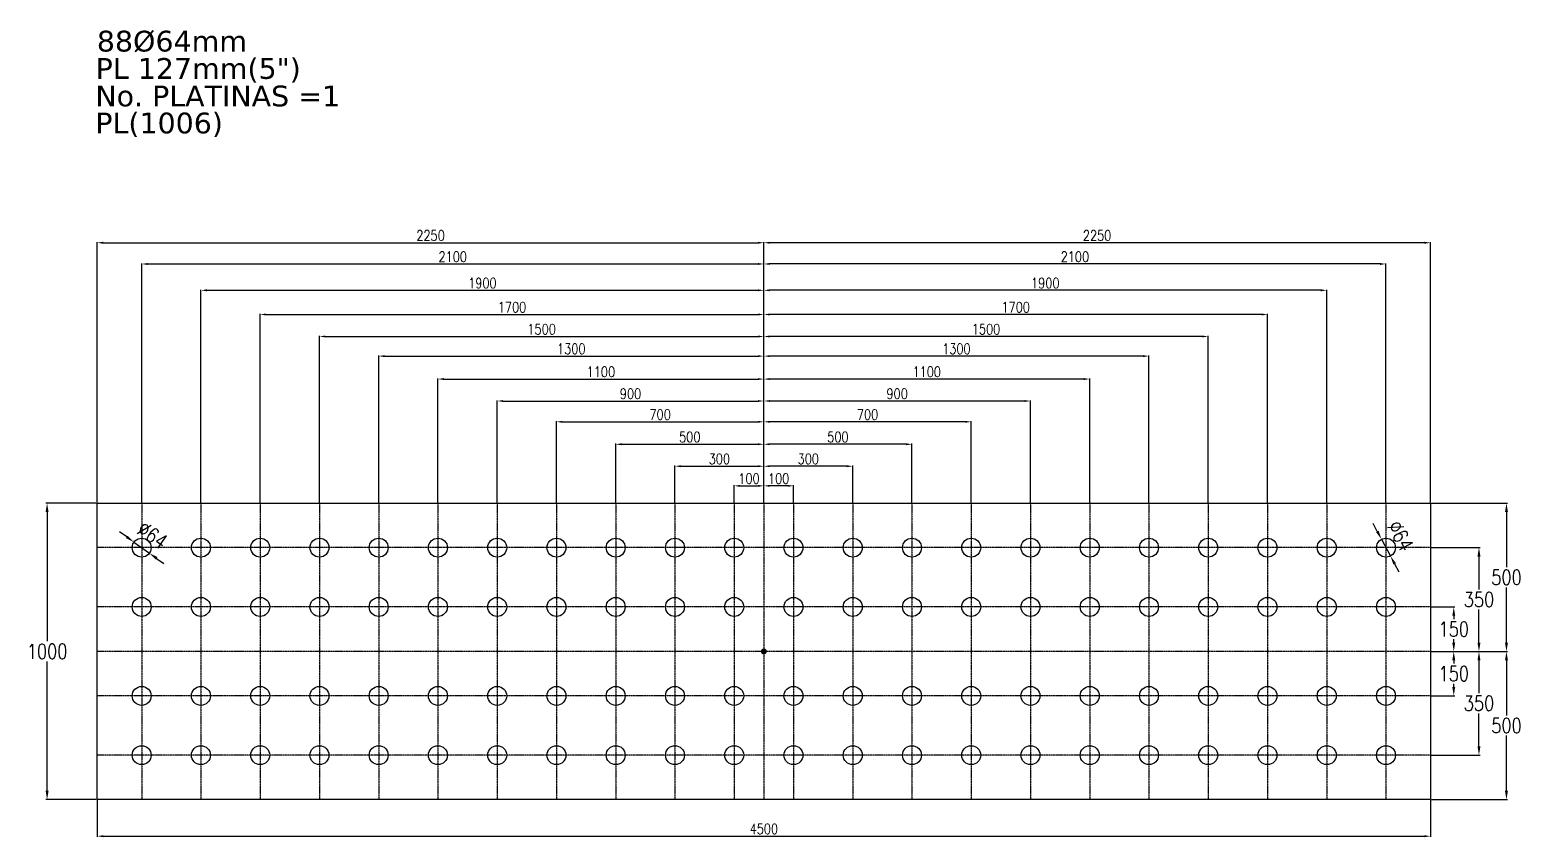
# Model space of a CAD drawing. Header units: millimetres. Extents: x 1541 to 289025, y -12015 to 47026.
# Drawn here: x 81802 to 86833, y 3335 to 6058 of the extents above; entities that cross this region are included whole.
import ezdxf

# ---------------------------------------------------------------- set-up
doc = ezdxf.new("R2010")
doc.units = ezdxf.units.MM
doc.header["$LTSCALE"] = 0.1
doc.linetypes.add('DASHDOT', pattern=[25.4, 12.7, -6.35, 0, -6.35])
for name, color, linetype in [('COTAS', 8, 'Continuous'), ('EJE PERNO', 1, 'DASHDOT'), ('PERNOS', 3, 'Continuous'), ('PLATINA', 5, 'Continuous'), ('TEXTO GENERAL', 3, 'Continuous')]:
    doc.layers.add(name, color=color, linetype=linetype)
doc.styles.add('CNI_COTAS', font='romans.shx', dxfattribs={"width": 0.8})
doc.styles.add('VERDANA', font='verdana.ttf')
doc.dimstyles.new('1.2', dxfattribs={"dimscale": 0, "dimtxt": 35, "dimasz": 20, "dimexe": 2, "dimexo": 2, "dimgap": 7, "dimtad": 1, "dimdec": 0, "dimzin": 4, "dimdsep": 46, "dimtxsty": 'CNI_COTAS', "dimcen": 0, "dimclrd": 256, "dimclrt": 3, "dimadec": 0, "dimazin": 0, "dimtfac": 1, "dimtdec": 0, "dimtmove": 2, "dimatfit": 0, "dimfxl": 0.05, "dimtolj": 1, "dimtzin": 0, "dimarcsym": 1})
doc.dimstyles.new('1.3', dxfattribs={"dimscale": 0, "dimtxt": 50, "dimasz": 30, "dimexe": 4, "dimexo": 4, "dimgap": 9, "dimtad": 1, "dimdec": 0, "dimzin": 4, "dimdsep": 46, "dimtxsty": 'CNI_COTAS', "dimcen": 0, "dimclrd": 256, "dimclrt": 3, "dimadec": 0, "dimazin": 0, "dimtfac": 1, "dimtdec": 0, "dimtmove": 2, "dimatfit": 0, "dimfxl": 0.05, "dimtolj": 1, "dimtzin": 0, "dimarcsym": 0})

# ---------------------------------------------------------------- blocks, each defined once
blk = doc.blocks.new('*D1557')
at = {"layer": 'COTAS', "lineweight": -2, "ltscale": 3, "transparency": 16777216}
for p, q in [((82129.4, 4347.2), (82105, 4364.7)), ((82153.8, 4329.8), (82205.8, 4292.5)), ((82230.2, 4275), (82254.6, 4257.6))]:
    blk.add_line(p, q, dxfattribs=at)
at = {"layer": 'COTAS', "ltscale": 3, "transparency": 16777216}
for points in [[(82132.3, 4351.3), (82126.5, 4343.2), (82153.8, 4329.8)], [(82233.1, 4279.1), (82227.3, 4271), (82205.8, 4292.5)]]:
    blk.add_solid(points, dxfattribs=at)
at = {"layer": 'Defpoints', "color": 0, "ltscale": 3, "transparency": 16777216}
for p in [(82153.8, 4329.8), (82205.8, 4292.5)]:
    blk.add_point(p, dxfattribs=at)
at = {"layer": 'COTAS', "color": 3, "ltscale": 3, "transparency": 16777216, "insert": (82216.1, 4353), "char_height": 50, "attachment_point": 5, "rotation": 324.3903, "style": 'CNI_COTAS'}
blk.add_mtext('\\A1;∅64', dxfattribs=at)
blk = doc.blocks.new('*D1558')
at = {"layer": 'COTAS', "lineweight": -2, "ltscale": 3, "transparency": 16777216}
for p, q in [((86350.6, 4365.8), (86336.5, 4392.3)), ((86364.8, 4339.4), (86394.9, 4282.9)), ((86409, 4256.4), (86423.1, 4229.9))]:
    blk.add_line(p, q, dxfattribs=at)
at = {"layer": 'COTAS', "ltscale": 3, "transparency": 16777216}
for points in [[(86355, 4368.2), (86346.2, 4363.5), (86364.8, 4339.4)], [(86413.4, 4258.8), (86404.6, 4254.1), (86394.9, 4282.9)]]:
    blk.add_solid(points, dxfattribs=at)
at = {"layer": 'Defpoints', "color": 0, "ltscale": 3, "transparency": 16777216}
for p in [(86364.8, 4339.4), (86394.9, 4282.9)]:
    blk.add_point(p, dxfattribs=at)
at = {"layer": 'COTAS', "color": 3, "ltscale": 3, "transparency": 16777216, "insert": (86428.9, 4350.5), "char_height": 50, "attachment_point": 5, "rotation": 298.0742, "style": 'CNI_COTAS'}
blk.add_mtext('\\A1;∅64', dxfattribs=at)
blk = doc.blocks.new('*D1559')
at = {"layer": 'COTAS', "color": 0, "lineweight": -2, "transparency": 16777216}
for p, q in [((84279.8, 4463.1), (84279.8, 4521.5)), ((84379.8, 4463.1), (84379.8, 4521.5))]:
    blk.add_line(p, q, dxfattribs=at)
at = {"layer": 'COTAS', "lineweight": -2, "transparency": 16777216}
blk.add_line((84359.8, 4519.5), (84299.8, 4519.5), dxfattribs=at)
at = {"layer": 'COTAS', "transparency": 16777216}
for points in [[(84299.8, 4522.8), (84299.8, 4516.2), (84279.8, 4519.5)], [(84359.8, 4522.8), (84359.8, 4516.2), (84379.8, 4519.5)]]:
    blk.add_solid(points, dxfattribs=at)
at = {"layer": 'Defpoints', "color": 0, "transparency": 16777216}
for p in [(84279.8, 4519.5), (84279.8, 4461.1), (84379.8, 4461.1)]:
    blk.add_point(p, dxfattribs=at)
at = {"layer": 'COTAS', "color": 3, "transparency": 16777216, "insert": (84329.8, 4544), "char_height": 35, "attachment_point": 5, "style": 'CNI_COTAS'}
blk.add_mtext('\\A1;100', dxfattribs=at)
blk = doc.blocks.new('*D1560')
at = {"layer": 'COTAS', "color": 0, "lineweight": -2, "transparency": 16777216}
for p, q in [((84279.8, 4463.1), (84279.8, 4587.7)), ((84579.8, 4463.1), (84579.8, 4587.7))]:
    blk.add_line(p, q, dxfattribs=at)
at = {"layer": 'COTAS', "lineweight": -2, "transparency": 16777216}
blk.add_line((84559.8, 4585.7), (84299.8, 4585.7), dxfattribs=at)
at = {"layer": 'COTAS', "transparency": 16777216}
for points in [[(84299.8, 4589), (84299.8, 4582.4), (84279.8, 4585.7)], [(84559.8, 4589), (84559.8, 4582.4), (84579.8, 4585.7)]]:
    blk.add_solid(points, dxfattribs=at)
at = {"layer": 'Defpoints', "color": 0, "transparency": 16777216}
for p in [(84279.8, 4585.7), (84279.8, 4461.1), (84579.8, 4461.1)]:
    blk.add_point(p, dxfattribs=at)
at = {"layer": 'COTAS', "color": 3, "transparency": 16777216, "insert": (84429.8, 4610.2), "char_height": 35, "attachment_point": 5, "style": 'CNI_COTAS'}
blk.add_mtext('\\A1;300', dxfattribs=at)
blk = doc.blocks.new('*D1561')
at = {"layer": 'COTAS', "color": 0, "lineweight": -2, "transparency": 16777216}
for p, q in [((84279.8, 4463.1), (84279.8, 4661.8)), ((84779.8, 4463.1), (84779.8, 4661.8))]:
    blk.add_line(p, q, dxfattribs=at)
at = {"layer": 'COTAS', "lineweight": -2, "transparency": 16777216}
blk.add_line((84759.8, 4659.8), (84299.8, 4659.8), dxfattribs=at)
at = {"layer": 'COTAS', "transparency": 16777216}
for points in [[(84299.8, 4663.1), (84299.8, 4656.4), (84279.8, 4659.8)], [(84759.8, 4663.1), (84759.8, 4656.4), (84779.8, 4659.8)]]:
    blk.add_solid(points, dxfattribs=at)
at = {"layer": 'Defpoints', "color": 0, "transparency": 16777216}
for p in [(84279.8, 4659.8), (84279.8, 4461.1), (84779.8, 4461.1)]:
    blk.add_point(p, dxfattribs=at)
at = {"layer": 'COTAS', "color": 3, "transparency": 16777216, "insert": (84529.8, 4684.3), "char_height": 35, "attachment_point": 5, "style": 'CNI_COTAS'}
blk.add_mtext('\\A1;500', dxfattribs=at)
blk = doc.blocks.new('*D1562')
at = {"layer": 'COTAS', "color": 0, "lineweight": -2, "transparency": 16777216}
for p, q in [((84279.8, 4463.1), (84279.8, 4737.5)), ((84979.8, 4463.1), (84979.8, 4737.5))]:
    blk.add_line(p, q, dxfattribs=at)
at = {"layer": 'COTAS', "lineweight": -2, "transparency": 16777216}
blk.add_line((84959.8, 4735.5), (84299.8, 4735.5), dxfattribs=at)
at = {"layer": 'COTAS', "transparency": 16777216}
for points in [[(84299.8, 4738.8), (84299.8, 4732.2), (84279.8, 4735.5)], [(84959.8, 4738.8), (84959.8, 4732.2), (84979.8, 4735.5)]]:
    blk.add_solid(points, dxfattribs=at)
at = {"layer": 'Defpoints', "color": 0, "transparency": 16777216}
for p in [(84279.8, 4735.5), (84279.8, 4461.1), (84979.8, 4461.1)]:
    blk.add_point(p, dxfattribs=at)
at = {"layer": 'COTAS', "color": 3, "transparency": 16777216, "insert": (84629.8, 4760), "char_height": 35, "attachment_point": 5, "style": 'CNI_COTAS'}
blk.add_mtext('\\A1;700', dxfattribs=at)
blk = doc.blocks.new('*D1563')
at = {"layer": 'COTAS', "color": 0, "lineweight": -2, "transparency": 16777216}
for p, q in [((84279.8, 4463.1), (84279.8, 4807.7)), ((85179.8, 4463.1), (85179.8, 4807.7))]:
    blk.add_line(p, q, dxfattribs=at)
at = {"layer": 'COTAS', "lineweight": -2, "transparency": 16777216}
blk.add_line((85159.8, 4805.7), (84299.8, 4805.7), dxfattribs=at)
at = {"layer": 'COTAS', "transparency": 16777216}
for points in [[(84299.8, 4809), (84299.8, 4802.4), (84279.8, 4805.7)], [(85159.8, 4809), (85159.8, 4802.4), (85179.8, 4805.7)]]:
    blk.add_solid(points, dxfattribs=at)
at = {"layer": 'Defpoints', "color": 0, "transparency": 16777216}
for p in [(84279.8, 4805.7), (84279.8, 4461.1), (85179.8, 4461.1)]:
    blk.add_point(p, dxfattribs=at)
at = {"layer": 'COTAS', "color": 3, "transparency": 16777216, "insert": (84729.8, 4830.2), "char_height": 35, "attachment_point": 5, "rotation": 359.9999, "style": 'CNI_COTAS'}
blk.add_mtext('\\A1;900', dxfattribs=at)
blk = doc.blocks.new('*D1564')
at = {"layer": 'COTAS', "color": 0, "lineweight": -2, "transparency": 16777216}
for p, q in [((84279.8, 4463.1), (84279.8, 4881.7)), ((85379.8, 4463.1), (85379.8, 4881.7))]:
    blk.add_line(p, q, dxfattribs=at)
at = {"layer": 'COTAS', "lineweight": -2, "transparency": 16777216}
blk.add_line((85359.8, 4879.7), (84299.8, 4879.7), dxfattribs=at)
at = {"layer": 'COTAS', "transparency": 16777216}
for points in [[(84299.8, 4883), (84299.8, 4876.4), (84279.8, 4879.7)], [(85359.8, 4883), (85359.8, 4876.4), (85379.8, 4879.7)]]:
    blk.add_solid(points, dxfattribs=at)
at = {"layer": 'Defpoints', "color": 0, "transparency": 16777216}
for p in [(84279.8, 4879.7), (84279.8, 4461.1), (85379.8, 4461.1)]:
    blk.add_point(p, dxfattribs=at)
at = {"layer": 'COTAS', "color": 3, "transparency": 16777216, "insert": (84829.8, 4904.2), "char_height": 35, "attachment_point": 5, "rotation": 359.9999, "style": 'CNI_COTAS'}
blk.add_mtext('\\A1;1100', dxfattribs=at)
blk = doc.blocks.new('*D1565')
at = {"layer": 'COTAS', "color": 0, "lineweight": -2, "transparency": 16777216}
for p, q in [((84279.8, 4463.1), (84279.8, 4959.1)), ((85579.8, 4463.1), (85579.8, 4959.1))]:
    blk.add_line(p, q, dxfattribs=at)
at = {"layer": 'COTAS', "lineweight": -2, "transparency": 16777216}
blk.add_line((85559.8, 4957.1), (84299.8, 4957.1), dxfattribs=at)
at = {"layer": 'COTAS', "transparency": 16777216}
for points in [[(84299.8, 4960.4), (84299.8, 4953.8), (84279.8, 4957.1)], [(85559.8, 4960.4), (85559.8, 4953.8), (85579.8, 4957.1)]]:
    blk.add_solid(points, dxfattribs=at)
at = {"layer": 'Defpoints', "color": 0, "transparency": 16777216}
for p in [(84279.8, 4957.1), (84279.8, 4461.1), (85579.8, 4461.1)]:
    blk.add_point(p, dxfattribs=at)
at = {"layer": 'COTAS', "color": 3, "transparency": 16777216, "insert": (84929.8, 4981.6), "char_height": 35, "attachment_point": 5, "style": 'CNI_COTAS'}
blk.add_mtext('\\A1;1300', dxfattribs=at)
blk = doc.blocks.new('*D1566')
at = {"layer": 'COTAS', "color": 0, "lineweight": -2, "transparency": 16777216}
for p, q in [((84279.8, 4463.1), (84279.8, 5025.4)), ((85779.8, 4463.1), (85779.8, 5025.4))]:
    blk.add_line(p, q, dxfattribs=at)
at = {"layer": 'COTAS', "lineweight": -2, "transparency": 16777216}
blk.add_line((85759.8, 5023.4), (84299.8, 5023.4), dxfattribs=at)
at = {"layer": 'COTAS', "transparency": 16777216}
for points in [[(84299.8, 5026.7), (84299.8, 5020), (84279.8, 5023.4)], [(85759.8, 5026.7), (85759.8, 5020), (85779.8, 5023.4)]]:
    blk.add_solid(points, dxfattribs=at)
at = {"layer": 'Defpoints', "color": 0, "transparency": 16777216}
for p in [(84279.8, 5023.4), (84279.8, 4461.1), (85779.8, 4461.1)]:
    blk.add_point(p, dxfattribs=at)
at = {"layer": 'COTAS', "color": 3, "transparency": 16777216, "insert": (85029.8, 5047.9), "char_height": 35, "attachment_point": 5, "rotation": 359.9999, "style": 'CNI_COTAS'}
blk.add_mtext('\\A1;1500', dxfattribs=at)
blk = doc.blocks.new('*D1567')
at = {"layer": 'COTAS', "color": 0, "lineweight": -2, "transparency": 16777216}
for p, q in [((84279.8, 4463.1), (84279.8, 5099.6)), ((85979.8, 4463.1), (85979.8, 5099.6))]:
    blk.add_line(p, q, dxfattribs=at)
at = {"layer": 'COTAS', "lineweight": -2, "transparency": 16777216}
blk.add_line((85959.8, 5097.6), (84299.8, 5097.6), dxfattribs=at)
at = {"layer": 'COTAS', "transparency": 16777216}
for points in [[(84299.8, 5100.9), (84299.8, 5094.3), (84279.8, 5097.6)], [(85959.8, 5100.9), (85959.8, 5094.3), (85979.8, 5097.6)]]:
    blk.add_solid(points, dxfattribs=at)
at = {"layer": 'Defpoints', "color": 0, "transparency": 16777216}
for p in [(84279.8, 5097.6), (84279.8, 4461.1), (85979.8, 4461.1)]:
    blk.add_point(p, dxfattribs=at)
at = {"layer": 'COTAS', "color": 3, "transparency": 16777216, "insert": (85129.8, 5122.1), "char_height": 35, "attachment_point": 5, "style": 'CNI_COTAS'}
blk.add_mtext('\\A1;1700', dxfattribs=at)
blk = doc.blocks.new('*D1568')
at = {"layer": 'COTAS', "color": 0, "lineweight": -2, "transparency": 16777216}
for p, q in [((84279.8, 4463.1), (84279.8, 5181)), ((86179.8, 4463.1), (86179.8, 5181))]:
    blk.add_line(p, q, dxfattribs=at)
at = {"layer": 'COTAS', "lineweight": -2, "transparency": 16777216}
blk.add_line((86159.8, 5179), (84299.8, 5179), dxfattribs=at)
at = {"layer": 'COTAS', "transparency": 16777216}
for points in [[(84299.8, 5182.4), (84299.8, 5175.7), (84279.8, 5179)], [(86159.8, 5182.4), (86159.8, 5175.7), (86179.8, 5179)]]:
    blk.add_solid(points, dxfattribs=at)
at = {"layer": 'Defpoints', "color": 0, "transparency": 16777216}
for p in [(84279.8, 5179), (84279.8, 4461.1), (86179.8, 4461.1)]:
    blk.add_point(p, dxfattribs=at)
at = {"layer": 'COTAS', "color": 3, "transparency": 16777216, "insert": (85229.8, 5203.5), "char_height": 35, "attachment_point": 5, "style": 'CNI_COTAS'}
blk.add_mtext('\\A1;1900', dxfattribs=at)
blk = doc.blocks.new('*D1569')
at = {"layer": 'COTAS', "color": 0, "lineweight": -2, "transparency": 16777216}
for p, q in [((84279.8, 4463.1), (84279.8, 5269.9)), ((86379.8, 4463.1), (86379.8, 5269.9))]:
    blk.add_line(p, q, dxfattribs=at)
at = {"layer": 'COTAS', "lineweight": -2, "transparency": 16777216}
blk.add_line((86359.8, 5267.9), (84299.8, 5267.9), dxfattribs=at)
at = {"layer": 'COTAS', "transparency": 16777216}
for points in [[(84299.8, 5271.2), (84299.8, 5264.5), (84279.8, 5267.9)], [(86359.8, 5271.2), (86359.8, 5264.5), (86379.8, 5267.9)]]:
    blk.add_solid(points, dxfattribs=at)
at = {"layer": 'Defpoints', "color": 0, "transparency": 16777216}
for p in [(84279.8, 5267.9), (84279.8, 4461.1), (86379.8, 4461.1)]:
    blk.add_point(p, dxfattribs=at)
at = {"layer": 'COTAS', "color": 3, "transparency": 16777216, "insert": (85329.8, 5292.4), "char_height": 35, "attachment_point": 5, "style": 'CNI_COTAS'}
blk.add_mtext('\\A1;2100', dxfattribs=at)
blk = doc.blocks.new('*D1570')
at = {"layer": 'COTAS', "color": 0, "lineweight": -2, "transparency": 16777216}
for p, q in [((84279.8, 4463.1), (84279.8, 5341.5)), ((86529.8, 4463.1), (86529.8, 5341.5))]:
    blk.add_line(p, q, dxfattribs=at)
at = {"layer": 'COTAS', "lineweight": -2, "transparency": 16777216}
blk.add_line((86509.8, 5339.5), (84299.8, 5339.5), dxfattribs=at)
at = {"layer": 'COTAS', "transparency": 16777216}
for points in [[(84299.8, 5342.8), (84299.8, 5336.1), (84279.8, 5339.5)], [(86509.8, 5342.8), (86509.8, 5336.1), (86529.8, 5339.5)]]:
    blk.add_solid(points, dxfattribs=at)
at = {"layer": 'Defpoints', "color": 0, "transparency": 16777216}
for p in [(84279.8, 5339.5), (84279.8, 4461.1), (86529.8, 4461.1)]:
    blk.add_point(p, dxfattribs=at)
at = {"layer": 'COTAS', "color": 3, "transparency": 16777216, "insert": (85404.8, 5364), "char_height": 35, "attachment_point": 5, "rotation": 0, "style": 'CNI_COTAS'}
blk.add_mtext('\\A1;2250', dxfattribs=at)
blk = doc.blocks.new('*D1134')
at = {"layer": 'COTAS', "color": 0, "lineweight": -2, "transparency": 16777216}
for p, q in [((84179.8, 4463.1), (84179.8, 4521.5)), ((84279.8, 4463.1), (84279.8, 4521.5))]:
    blk.add_line(p, q, dxfattribs=at)
at = {"layer": 'COTAS', "lineweight": -2, "transparency": 16777216}
blk.add_line((84199.8, 4519.5), (84259.8, 4519.5), dxfattribs=at)
at = {"layer": 'COTAS', "transparency": 16777216}
for points in [[(84199.8, 4522.8), (84199.8, 4516.2), (84179.8, 4519.5)], [(84259.8, 4522.8), (84259.8, 4516.2), (84279.8, 4519.5)]]:
    blk.add_solid(points, dxfattribs=at)
at = {"layer": 'Defpoints', "color": 0, "transparency": 16777216}
for p in [(84279.8, 4519.5), (84179.8, 4461.1), (84279.8, 4461.1)]:
    blk.add_point(p, dxfattribs=at)
at = {"layer": 'COTAS', "color": 3, "transparency": 16777216, "insert": (84229.8, 4544), "char_height": 35, "attachment_point": 5, "style": 'CNI_COTAS'}
blk.add_mtext('\\A1;100', dxfattribs=at)
blk = doc.blocks.new('*D1135')
at = {"layer": 'COTAS', "color": 0, "lineweight": -2, "transparency": 16777216}
for p, q in [((83979.8, 4463.1), (83979.8, 4587.7)), ((84279.8, 4463.1), (84279.8, 4587.7))]:
    blk.add_line(p, q, dxfattribs=at)
at = {"layer": 'COTAS', "lineweight": -2, "transparency": 16777216}
blk.add_line((83999.8, 4585.7), (84259.8, 4585.7), dxfattribs=at)
at = {"layer": 'COTAS', "transparency": 16777216}
for points in [[(83999.8, 4589), (83999.8, 4582.4), (83979.8, 4585.7)], [(84259.8, 4589), (84259.8, 4582.4), (84279.8, 4585.7)]]:
    blk.add_solid(points, dxfattribs=at)
at = {"layer": 'Defpoints', "color": 0, "transparency": 16777216}
for p in [(84279.8, 4585.7), (83979.8, 4461.1), (84279.8, 4461.1)]:
    blk.add_point(p, dxfattribs=at)
at = {"layer": 'COTAS', "color": 3, "transparency": 16777216, "insert": (84129.8, 4610.2), "char_height": 35, "attachment_point": 5, "style": 'CNI_COTAS'}
blk.add_mtext('\\A1;300', dxfattribs=at)
blk = doc.blocks.new('*D1136')
at = {"layer": 'COTAS', "color": 0, "lineweight": -2, "transparency": 16777216}
for p, q in [((83779.8, 4463.1), (83779.8, 4661.8)), ((84279.8, 4463.1), (84279.8, 4661.8))]:
    blk.add_line(p, q, dxfattribs=at)
at = {"layer": 'COTAS', "lineweight": -2, "transparency": 16777216}
blk.add_line((83799.8, 4659.8), (84259.8, 4659.8), dxfattribs=at)
at = {"layer": 'COTAS', "transparency": 16777216}
for points in [[(83799.8, 4663.1), (83799.8, 4656.4), (83779.8, 4659.8)], [(84259.8, 4663.1), (84259.8, 4656.4), (84279.8, 4659.8)]]:
    blk.add_solid(points, dxfattribs=at)
at = {"layer": 'Defpoints', "color": 0, "transparency": 16777216}
for p in [(84279.8, 4659.8), (83779.8, 4461.1), (84279.8, 4461.1)]:
    blk.add_point(p, dxfattribs=at)
at = {"layer": 'COTAS', "color": 3, "transparency": 16777216, "insert": (84029.8, 4684.3), "char_height": 35, "attachment_point": 5, "style": 'CNI_COTAS'}
blk.add_mtext('\\A1;500', dxfattribs=at)
blk = doc.blocks.new('*D1137')
at = {"layer": 'COTAS', "color": 0, "lineweight": -2, "transparency": 16777216}
for p, q in [((83579.8, 4463.1), (83579.8, 4737.5)), ((84279.8, 4463.1), (84279.8, 4737.5))]:
    blk.add_line(p, q, dxfattribs=at)
at = {"layer": 'COTAS', "lineweight": -2, "transparency": 16777216}
blk.add_line((83599.8, 4735.5), (84259.8, 4735.5), dxfattribs=at)
at = {"layer": 'COTAS', "transparency": 16777216}
for points in [[(83599.8, 4738.8), (83599.8, 4732.2), (83579.8, 4735.5)], [(84259.8, 4738.8), (84259.8, 4732.2), (84279.8, 4735.5)]]:
    blk.add_solid(points, dxfattribs=at)
at = {"layer": 'Defpoints', "color": 0, "transparency": 16777216}
for p in [(84279.8, 4735.5), (83579.8, 4461.1), (84279.8, 4461.1)]:
    blk.add_point(p, dxfattribs=at)
at = {"layer": 'COTAS', "color": 3, "transparency": 16777216, "insert": (83929.8, 4760), "char_height": 35, "attachment_point": 5, "style": 'CNI_COTAS'}
blk.add_mtext('\\A1;700', dxfattribs=at)
blk = doc.blocks.new('*D1138')
at = {"layer": 'COTAS', "color": 0, "lineweight": -2, "transparency": 16777216}
for p, q in [((83379.8, 4463.1), (83379.8, 4807.7)), ((84279.8, 4463.1), (84279.8, 4807.7))]:
    blk.add_line(p, q, dxfattribs=at)
at = {"layer": 'COTAS', "lineweight": -2, "transparency": 16777216}
blk.add_line((83399.8, 4805.7), (84259.8, 4805.7), dxfattribs=at)
at = {"layer": 'COTAS', "transparency": 16777216}
for points in [[(83399.8, 4809), (83399.8, 4802.4), (83379.8, 4805.7)], [(84259.8, 4809), (84259.8, 4802.4), (84279.8, 4805.7)]]:
    blk.add_solid(points, dxfattribs=at)
at = {"layer": 'Defpoints', "color": 0, "transparency": 16777216}
for p in [(84279.8, 4805.7), (83379.8, 4461.1), (84279.8, 4461.1)]:
    blk.add_point(p, dxfattribs=at)
at = {"layer": 'COTAS', "color": 3, "transparency": 16777216, "insert": (83829.8, 4830.2), "char_height": 35, "attachment_point": 5, "rotation": 0.0001, "style": 'CNI_COTAS'}
blk.add_mtext('\\A1;900', dxfattribs=at)
blk = doc.blocks.new('*D1139')
at = {"layer": 'COTAS', "color": 0, "lineweight": -2, "transparency": 16777216}
for p, q in [((83179.8, 4463.1), (83179.8, 4881.7)), ((84279.8, 4463.1), (84279.8, 4881.7))]:
    blk.add_line(p, q, dxfattribs=at)
at = {"layer": 'COTAS', "lineweight": -2, "transparency": 16777216}
blk.add_line((83199.8, 4879.7), (84259.8, 4879.7), dxfattribs=at)
at = {"layer": 'COTAS', "transparency": 16777216}
for points in [[(83199.8, 4883), (83199.8, 4876.4), (83179.8, 4879.7)], [(84259.8, 4883), (84259.8, 4876.4), (84279.8, 4879.7)]]:
    blk.add_solid(points, dxfattribs=at)
at = {"layer": 'Defpoints', "color": 0, "transparency": 16777216}
for p in [(84279.8, 4879.7), (83179.8, 4461.1), (84279.8, 4461.1)]:
    blk.add_point(p, dxfattribs=at)
at = {"layer": 'COTAS', "color": 3, "transparency": 16777216, "insert": (83729.8, 4904.2), "char_height": 35, "attachment_point": 5, "rotation": 0.0001, "style": 'CNI_COTAS'}
blk.add_mtext('\\A1;1100', dxfattribs=at)
blk = doc.blocks.new('*D1140')
at = {"layer": 'COTAS', "color": 0, "lineweight": -2, "transparency": 16777216}
for p, q in [((82979.8, 4463.1), (82979.8, 4959.1)), ((84279.8, 4463.1), (84279.8, 4959.1))]:
    blk.add_line(p, q, dxfattribs=at)
at = {"layer": 'COTAS', "lineweight": -2, "transparency": 16777216}
blk.add_line((82999.8, 4957.1), (84259.8, 4957.1), dxfattribs=at)
at = {"layer": 'COTAS', "transparency": 16777216}
for points in [[(82999.8, 4960.4), (82999.8, 4953.8), (82979.8, 4957.1)], [(84259.8, 4960.4), (84259.8, 4953.8), (84279.8, 4957.1)]]:
    blk.add_solid(points, dxfattribs=at)
at = {"layer": 'Defpoints', "color": 0, "transparency": 16777216}
for p in [(84279.8, 4957.1), (82979.8, 4461.1), (84279.8, 4461.1)]:
    blk.add_point(p, dxfattribs=at)
at = {"layer": 'COTAS', "color": 3, "transparency": 16777216, "insert": (83629.8, 4981.6), "char_height": 35, "attachment_point": 5, "style": 'CNI_COTAS'}
blk.add_mtext('\\A1;1300', dxfattribs=at)
blk = doc.blocks.new('*D1141')
at = {"layer": 'COTAS', "color": 0, "lineweight": -2, "transparency": 16777216}
for p, q in [((82779.8, 4463.1), (82779.8, 5025.4)), ((84279.8, 4463.1), (84279.8, 5025.4))]:
    blk.add_line(p, q, dxfattribs=at)
at = {"layer": 'COTAS', "lineweight": -2, "transparency": 16777216}
blk.add_line((82799.8, 5023.4), (84259.8, 5023.4), dxfattribs=at)
at = {"layer": 'COTAS', "transparency": 16777216}
for points in [[(82799.8, 5026.7), (82799.8, 5020), (82779.8, 5023.4)], [(84259.8, 5026.7), (84259.8, 5020), (84279.8, 5023.4)]]:
    blk.add_solid(points, dxfattribs=at)
at = {"layer": 'Defpoints', "color": 0, "transparency": 16777216}
for p in [(84279.8, 5023.4), (82779.8, 4461.1), (84279.8, 4461.1)]:
    blk.add_point(p, dxfattribs=at)
at = {"layer": 'COTAS', "color": 3, "transparency": 16777216, "insert": (83529.8, 5047.9), "char_height": 35, "attachment_point": 5, "rotation": 0.0001, "style": 'CNI_COTAS'}
blk.add_mtext('\\A1;1500', dxfattribs=at)
blk = doc.blocks.new('*D1142')
at = {"layer": 'COTAS', "color": 0, "lineweight": -2, "transparency": 16777216}
for p, q in [((82579.8, 4463.1), (82579.8, 5099.6)), ((84279.8, 4463.1), (84279.8, 5099.6))]:
    blk.add_line(p, q, dxfattribs=at)
at = {"layer": 'COTAS', "lineweight": -2, "transparency": 16777216}
blk.add_line((82599.8, 5097.6), (84259.8, 5097.6), dxfattribs=at)
at = {"layer": 'COTAS', "transparency": 16777216}
for points in [[(82599.8, 5100.9), (82599.8, 5094.3), (82579.8, 5097.6)], [(84259.8, 5100.9), (84259.8, 5094.3), (84279.8, 5097.6)]]:
    blk.add_solid(points, dxfattribs=at)
at = {"layer": 'Defpoints', "color": 0, "transparency": 16777216}
for p in [(84279.8, 5097.6), (82579.8, 4461.1), (84279.8, 4461.1)]:
    blk.add_point(p, dxfattribs=at)
at = {"layer": 'COTAS', "color": 3, "transparency": 16777216, "insert": (83429.8, 5122.1), "char_height": 35, "attachment_point": 5, "style": 'CNI_COTAS'}
blk.add_mtext('\\A1;1700', dxfattribs=at)
blk = doc.blocks.new('*D1143')
at = {"layer": 'COTAS', "color": 0, "lineweight": -2, "transparency": 16777216}
for p, q in [((82379.8, 4463.1), (82379.8, 5181)), ((84279.8, 4463.1), (84279.8, 5181))]:
    blk.add_line(p, q, dxfattribs=at)
at = {"layer": 'COTAS', "lineweight": -2, "transparency": 16777216}
blk.add_line((82399.8, 5179), (84259.8, 5179), dxfattribs=at)
at = {"layer": 'COTAS', "transparency": 16777216}
for points in [[(82399.8, 5182.4), (82399.8, 5175.7), (82379.8, 5179)], [(84259.8, 5182.4), (84259.8, 5175.7), (84279.8, 5179)]]:
    blk.add_solid(points, dxfattribs=at)
at = {"layer": 'Defpoints', "color": 0, "transparency": 16777216}
for p in [(84279.8, 5179), (82379.8, 4461.1), (84279.8, 4461.1)]:
    blk.add_point(p, dxfattribs=at)
at = {"layer": 'COTAS', "color": 3, "transparency": 16777216, "insert": (83329.8, 5203.5), "char_height": 35, "attachment_point": 5, "style": 'CNI_COTAS'}
blk.add_mtext('\\A1;1900', dxfattribs=at)
blk = doc.blocks.new('*D1144')
at = {"layer": 'COTAS', "color": 0, "lineweight": -2, "transparency": 16777216}
for p, q in [((82179.8, 4463.1), (82179.8, 5269.9)), ((84279.8, 4463.1), (84279.8, 5269.9))]:
    blk.add_line(p, q, dxfattribs=at)
at = {"layer": 'COTAS', "lineweight": -2, "transparency": 16777216}
blk.add_line((82199.8, 5267.9), (84259.8, 5267.9), dxfattribs=at)
at = {"layer": 'COTAS', "transparency": 16777216}
for points in [[(82199.8, 5271.2), (82199.8, 5264.5), (82179.8, 5267.9)], [(84259.8, 5271.2), (84259.8, 5264.5), (84279.8, 5267.9)]]:
    blk.add_solid(points, dxfattribs=at)
at = {"layer": 'Defpoints', "color": 0, "transparency": 16777216}
for p in [(84279.8, 5267.9), (82179.8, 4461.1), (84279.8, 4461.1)]:
    blk.add_point(p, dxfattribs=at)
at = {"layer": 'COTAS', "color": 3, "transparency": 16777216, "insert": (83229.8, 5292.4), "char_height": 35, "attachment_point": 5, "style": 'CNI_COTAS'}
blk.add_mtext('\\A1;2100', dxfattribs=at)
blk = doc.blocks.new('*D1145')
at = {"layer": 'COTAS', "color": 0, "lineweight": -2, "transparency": 16777216}
for p, q in [((82029.8, 4463.1), (82029.8, 5341.5)), ((84279.8, 4463.1), (84279.8, 5341.5))]:
    blk.add_line(p, q, dxfattribs=at)
at = {"layer": 'COTAS', "lineweight": -2, "transparency": 16777216}
blk.add_line((82049.8, 5339.5), (84259.8, 5339.5), dxfattribs=at)
at = {"layer": 'COTAS', "transparency": 16777216}
for points in [[(82049.8, 5342.8), (82049.8, 5336.1), (82029.8, 5339.5)], [(84259.8, 5342.8), (84259.8, 5336.1), (84279.8, 5339.5)]]:
    blk.add_solid(points, dxfattribs=at)
at = {"layer": 'Defpoints', "color": 0, "transparency": 16777216}
for p in [(84279.8, 5339.5), (82029.8, 4461.1), (84279.8, 4461.1)]:
    blk.add_point(p, dxfattribs=at)
at = {"layer": 'COTAS', "color": 3, "transparency": 16777216, "insert": (83154.8, 5364), "char_height": 35, "attachment_point": 5, "style": 'CNI_COTAS'}
blk.add_mtext('\\A1;2250', dxfattribs=at)
blk = doc.blocks.new('*D1573')
at = {"layer": 'COTAS', "color": 0, "lineweight": -2, "ltscale": 3, "transparency": 16777216}
for p, q in [((86533.8, 3961.1), (86612.6, 3961.1)), ((86533.8, 3811.1), (86612.6, 3811.1))]:
    blk.add_line(p, q, dxfattribs=at)
at = {"layer": 'COTAS', "lineweight": -2, "ltscale": 3, "transparency": 16777216}
for p, q in [((86608.6, 3931.1), (86608.6, 3920.1)), ((86608.6, 3841.1), (86608.6, 3852.1))]:
    blk.add_line(p, q, dxfattribs=at)
at = {"layer": 'COTAS', "ltscale": 3, "transparency": 16777216}
for points in [[(86603.6, 3931.1), (86613.6, 3931.1), (86608.6, 3961.1)], [(86603.6, 3841.1), (86613.6, 3841.1), (86608.6, 3811.1)]]:
    blk.add_solid(points, dxfattribs=at)
at = {"layer": 'Defpoints', "color": 0, "ltscale": 3, "transparency": 16777216}
for p in [(86529.8, 3961.1), (86608.6, 3961.1), (86529.8, 3811.1)]:
    blk.add_point(p, dxfattribs=at)
at = {"layer": 'COTAS', "color": 3, "ltscale": 3, "transparency": 16777216, "insert": (86608.6, 3886.1), "char_height": 50, "attachment_point": 5, "rotation": 0.2, "style": 'CNI_COTAS'}
blk.add_mtext('\\A1;150', dxfattribs=at)
blk = doc.blocks.new('*D1574')
at = {"layer": 'COTAS', "color": 0, "lineweight": -2, "ltscale": 3, "transparency": 16777216}
for p, q in [((86533.8, 3961.1), (86697.7, 3961.1)), ((86533.8, 3611.1), (86697.7, 3611.1))]:
    blk.add_line(p, q, dxfattribs=at)
at = {"layer": 'COTAS', "lineweight": -2, "ltscale": 3, "transparency": 16777216}
for p, q in [((86693.7, 3931.1), (86693.7, 3820.1)), ((86693.7, 3641.1), (86693.7, 3752.1))]:
    blk.add_line(p, q, dxfattribs=at)
at = {"layer": 'COTAS', "ltscale": 3, "transparency": 16777216}
for points in [[(86688.7, 3931.1), (86698.7, 3931.1), (86693.7, 3961.1)], [(86688.7, 3641.1), (86698.7, 3641.1), (86693.7, 3611.1)]]:
    blk.add_solid(points, dxfattribs=at)
at = {"layer": 'Defpoints', "color": 0, "ltscale": 3, "transparency": 16777216}
for p in [(86529.8, 3961.1), (86693.7, 3961.1), (86529.8, 3611.1)]:
    blk.add_point(p, dxfattribs=at)
at = {"layer": 'COTAS', "color": 3, "ltscale": 3, "transparency": 16777216, "insert": (86693.7, 3786.1), "char_height": 50, "attachment_point": 5, "rotation": 0.2, "style": 'CNI_COTAS'}
blk.add_mtext('\\A1;350', dxfattribs=at)
blk = doc.blocks.new('*D1575')
at = {"layer": 'COTAS', "color": 0, "lineweight": -2, "ltscale": 3, "transparency": 16777216}
for p, q in [((86533.8, 3961.1), (86790.5, 3961.1)), ((86533.8, 3461.1), (86790.5, 3461.1))]:
    blk.add_line(p, q, dxfattribs=at)
at = {"layer": 'COTAS', "lineweight": -2, "ltscale": 3, "transparency": 16777216}
for p, q in [((86786.5, 3931.1), (86786.5, 3745.1)), ((86786.5, 3491.1), (86786.5, 3677.1))]:
    blk.add_line(p, q, dxfattribs=at)
at = {"layer": 'COTAS', "ltscale": 3, "transparency": 16777216}
for points in [[(86781.5, 3931.1), (86791.5, 3931.1), (86786.5, 3961.1)], [(86781.5, 3491.1), (86791.5, 3491.1), (86786.5, 3461.1)]]:
    blk.add_solid(points, dxfattribs=at)
at = {"layer": 'Defpoints', "color": 0, "ltscale": 3, "transparency": 16777216}
for p in [(86529.8, 3961.1), (86786.5, 3961.1), (86529.8, 3461.1)]:
    blk.add_point(p, dxfattribs=at)
at = {"layer": 'COTAS', "color": 3, "ltscale": 3, "transparency": 16777216, "insert": (86786.5, 3711.1), "char_height": 50, "attachment_point": 5, "rotation": 0.2, "style": 'CNI_COTAS'}
blk.add_mtext('\\A1;500', dxfattribs=at)
blk = doc.blocks.new('*D1576')
at = {"layer": 'COTAS', "color": 0, "lineweight": -2, "ltscale": 3, "transparency": 16777216}
for p, q in [((86533.8, 4111.1), (86612.6, 4111.1)), ((86533.8, 3961.1), (86612.6, 3961.1))]:
    blk.add_line(p, q, dxfattribs=at)
at = {"layer": 'COTAS', "lineweight": -2, "ltscale": 3, "transparency": 16777216}
for p, q in [((86608.6, 4081.1), (86608.6, 4070.1)), ((86608.6, 3991.1), (86608.6, 4002.1))]:
    blk.add_line(p, q, dxfattribs=at)
at = {"layer": 'COTAS', "ltscale": 3, "transparency": 16777216}
for points in [[(86603.6, 4081.1), (86613.6, 4081.1), (86608.6, 4111.1)], [(86603.6, 3991.1), (86613.6, 3991.1), (86608.6, 3961.1)]]:
    blk.add_solid(points, dxfattribs=at)
at = {"layer": 'Defpoints', "color": 0, "ltscale": 3, "transparency": 16777216}
for p in [(86529.8, 4111.1), (86529.8, 3961.1), (86608.6, 3961.1)]:
    blk.add_point(p, dxfattribs=at)
at = {"layer": 'COTAS', "color": 3, "ltscale": 3, "transparency": 16777216, "insert": (86608.6, 4036.1), "char_height": 50, "attachment_point": 5, "rotation": 0.2, "style": 'CNI_COTAS'}
blk.add_mtext('\\A1;150', dxfattribs=at)
blk = doc.blocks.new('*D1577')
at = {"layer": 'COTAS', "color": 0, "lineweight": -2, "ltscale": 3, "transparency": 16777216}
for p, q in [((86533.8, 4311.1), (86697.7, 4311.1)), ((86533.8, 3961.1), (86697.7, 3961.1))]:
    blk.add_line(p, q, dxfattribs=at)
at = {"layer": 'COTAS', "lineweight": -2, "ltscale": 3, "transparency": 16777216}
for p, q in [((86693.7, 4281.1), (86693.7, 4170.1)), ((86693.7, 3991.1), (86693.7, 4102.1))]:
    blk.add_line(p, q, dxfattribs=at)
at = {"layer": 'COTAS', "ltscale": 3, "transparency": 16777216}
for points in [[(86688.7, 4281.1), (86698.7, 4281.1), (86693.7, 4311.1)], [(86688.7, 3991.1), (86698.7, 3991.1), (86693.7, 3961.1)]]:
    blk.add_solid(points, dxfattribs=at)
at = {"layer": 'Defpoints', "color": 0, "ltscale": 3, "transparency": 16777216}
for p in [(86529.8, 4311.1), (86529.8, 3961.1), (86693.7, 3961.1)]:
    blk.add_point(p, dxfattribs=at)
at = {"layer": 'COTAS', "color": 3, "ltscale": 3, "transparency": 16777216, "insert": (86693.7, 4136.1), "char_height": 50, "attachment_point": 5, "rotation": 0.2, "style": 'CNI_COTAS'}
blk.add_mtext('\\A1;350', dxfattribs=at)
blk = doc.blocks.new('*D1146')
at = {"layer": 'COTAS', "color": 0, "lineweight": -2, "ltscale": 3, "transparency": 16777216}
for p, q in [((86533.8, 4461.1), (86790.5, 4461.1)), ((86533.8, 3961.1), (86790.5, 3961.1))]:
    blk.add_line(p, q, dxfattribs=at)
at = {"layer": 'COTAS', "lineweight": -2, "ltscale": 3, "transparency": 16777216}
for p, q in [((86786.5, 4431.1), (86786.5, 4245.1)), ((86786.5, 3991.1), (86786.5, 4177.1))]:
    blk.add_line(p, q, dxfattribs=at)
at = {"layer": 'COTAS', "ltscale": 3, "transparency": 16777216}
for points in [[(86781.5, 4431.1), (86791.5, 4431.1), (86786.5, 4461.1)], [(86781.5, 3991.1), (86791.5, 3991.1), (86786.5, 3961.1)]]:
    blk.add_solid(points, dxfattribs=at)
at = {"layer": 'Defpoints', "color": 0, "ltscale": 3, "transparency": 16777216}
for p in [(86529.8, 4461.1), (86529.8, 3961.1), (86786.5, 3961.1)]:
    blk.add_point(p, dxfattribs=at)
at = {"layer": 'COTAS', "color": 3, "ltscale": 3, "transparency": 16777216, "insert": (86786.5, 4211.1), "char_height": 50, "attachment_point": 5, "rotation": 0.2, "style": 'CNI_COTAS'}
blk.add_mtext('\\A1;500', dxfattribs=at)
blk = doc.blocks.new('*D1578')
at = {"layer": 'COTAS', "color": 0, "lineweight": -2, "transparency": 16777216}
for p, q in [((82029.8, 3459.1), (82029.8, 3335.9)), ((86529.8, 3459.1), (86529.8, 3335.9))]:
    blk.add_line(p, q, dxfattribs=at)
at = {"layer": 'COTAS', "lineweight": -2, "transparency": 16777216}
blk.add_line((82049.8, 3337.9), (86509.8, 3337.9), dxfattribs=at)
at = {"layer": 'COTAS', "transparency": 16777216}
for points in [[(82049.8, 3341.2), (82049.8, 3334.5), (82029.8, 3337.9)], [(86509.8, 3341.2), (86509.8, 3334.5), (86529.8, 3337.9)]]:
    blk.add_solid(points, dxfattribs=at)
at = {"layer": 'Defpoints', "color": 0, "transparency": 16777216}
for p in [(82029.8, 3461.1), (86529.8, 3461.1), (86529.8, 3337.9)]:
    blk.add_point(p, dxfattribs=at)
at = {"layer": 'COTAS', "color": 3, "transparency": 16777216, "insert": (84279.8, 3362.4), "char_height": 35, "attachment_point": 5, "style": 'CNI_COTAS'}
blk.add_mtext('\\A1;4500', dxfattribs=at)
blk = doc.blocks.new('*D1147')
at = {"layer": 'COTAS', "color": 0, "lineweight": -2, "ltscale": 3, "transparency": 16777216}
for p, q in [((82025.8, 4461.1), (81856.5, 4461.1)), ((82025.8, 3461.1), (81856.5, 3461.1))]:
    blk.add_line(p, q, dxfattribs=at)
at = {"layer": 'COTAS', "lineweight": -2, "ltscale": 3, "transparency": 16777216}
for p, q in [((81860.5, 4431.1), (81860.5, 3995.1)), ((81860.5, 3491.1), (81860.5, 3927.1))]:
    blk.add_line(p, q, dxfattribs=at)
at = {"layer": 'COTAS', "ltscale": 3, "transparency": 16777216}
for points in [[(81855.5, 4431.1), (81865.5, 4431.1), (81860.5, 4461.1)], [(81855.5, 3491.1), (81865.5, 3491.1), (81860.5, 3461.1)]]:
    blk.add_solid(points, dxfattribs=at)
at = {"layer": 'Defpoints', "color": 0, "ltscale": 3, "transparency": 16777216}
for p in [(82029.8, 4461.1), (81860.5, 3461.1), (82029.8, 3461.1)]:
    blk.add_point(p, dxfattribs=at)
at = {"layer": 'COTAS', "color": 3, "ltscale": 3, "transparency": 16777216, "insert": (81860.5, 3961.1), "char_height": 50, "attachment_point": 5, "rotation": 0.2, "style": 'CNI_COTAS'}
blk.add_mtext('\\A1;1000', dxfattribs=at)
blk = doc.blocks.new('A$C355eacde')
at = {"layer": 'COTAS', "color": 2, "const_width": 10}
blk.add_lwpolyline([(84274.8, 3961.1, 1), (84284.8, 3961.1, 1)], format="xyb", close=True, dxfattribs=at)
at = {"layer": 'EJE PERNO'}
for p, q in [((82179.8, 4461.1), (82179.8, 3461.1)), ((82379.8, 4461.1), (82379.8, 3461.1)), ((82579.8, 4461.1), (82579.8, 3461.1)), ((82779.8, 4461.1), (82779.8, 3461.1)), ((82979.8, 4461.1), (82979.8, 3461.1)), ((83179.8, 4461.1), (83179.8, 3461.1)), ((83379.8, 4461.1), (83379.8, 3461.1)), ((83579.8, 4461.1), (83579.8, 3461.1)), ((83779.8, 4461.1), (83779.8, 3461.1)), ((83979.8, 4461.1), (83979.8, 3461.1)), ((84179.8, 4461.1), (84179.8, 3461.1)), ((84379.8, 4461.1), (84379.8, 3461.1)), ((84579.8, 4461.1), (84579.8, 3461.1)), ((84779.8, 4461.1), (84779.8, 3461.1)), ((84979.8, 4461.1), (84979.8, 3461.1)), ((85179.8, 4461.1), (85179.8, 3461.1)), ((85379.8, 4461.1), (85379.8, 3461.1)), ((85579.8, 4461.1), (85579.8, 3461.1)), ((85779.8, 4461.1), (85779.8, 3461.1)), ((85979.8, 4461.1), (85979.8, 3461.1)), ((86179.8, 4461.1), (86179.8, 3461.1)), ((86379.8, 4461.1), (86379.8, 3461.1)), ((86529.8, 4311.1), (82029.8, 4311.1)), ((86529.8, 4111.1), (82029.8, 4111.1)), ((86529.8, 3811.1), (82029.8, 3811.1)), ((86529.8, 3611.1), (82029.8, 3611.1))]:
    blk.add_line(p, q, dxfattribs=at)
at = {"layer": 'EJE PERNO', "color": 4}
for p, q in [((84279.8, 4461.1), (84279.8, 3461.1)), ((86529.8, 3961.1), (82029.8, 3961.1))]:
    blk.add_line(p, q, dxfattribs=at)
at = {"layer": 'PERNOS'}
for centre in [(82179.8, 4311.1), (82379.8, 4311.1), (82579.8, 4311.1), (82779.8, 4311.1), (82979.8, 4311.1), (83179.8, 4311.1), (83379.8, 4311.1), (83579.8, 4311.1), (83779.8, 4311.1), (83979.8, 4311.1), (84179.8, 4311.1), (84379.8, 4311.1), (84579.8, 4311.1), (84779.8, 4311.1), (84979.8, 4311.1), (85179.8, 4311.1), (85379.8, 4311.1), (85579.8, 4311.1), (85779.8, 4311.1), (85979.8, 4311.1), (86179.8, 4311.1), (86379.8, 4311.1), (82179.8, 4111.1), (82379.8, 4111.1), (82579.8, 4111.1), (82779.8, 4111.1), (82979.8, 4111.1), (83179.8, 4111.1), (83379.8, 4111.1), (83579.8, 4111.1), (83779.8, 4111.1), (83979.8, 4111.1), (84179.8, 4111.1), (84379.8, 4111.1), (84579.8, 4111.1), (84779.8, 4111.1), (84979.8, 4111.1), (85179.8, 4111.1), (85379.8, 4111.1), (85579.8, 4111.1), (85779.8, 4111.1), (85979.8, 4111.1), (86179.8, 4111.1), (86379.8, 4111.1), (82179.8, 3811.1), (82379.8, 3811.1), (82579.8, 3811.1), (82779.8, 3811.1), (82979.8, 3811.1), (83179.8, 3811.1), (83379.8, 3811.1), (83579.8, 3811.1), (83779.8, 3811.1), (83979.8, 3811.1), (84179.8, 3811.1), (84379.8, 3811.1), (84579.8, 3811.1), (84779.8, 3811.1), (84979.8, 3811.1), (85179.8, 3811.1), (85379.8, 3811.1), (85579.8, 3811.1), (85779.8, 3811.1), (85979.8, 3811.1), (86179.8, 3811.1), (86379.8, 3811.1), (82179.8, 3611.1), (82379.8, 3611.1), (82579.8, 3611.1), (82779.8, 3611.1), (82979.8, 3611.1), (83179.8, 3611.1), (83379.8, 3611.1), (83579.8, 3611.1), (83779.8, 3611.1), (83979.8, 3611.1), (84179.8, 3611.1), (84379.8, 3611.1), (84579.8, 3611.1), (84779.8, 3611.1), (84979.8, 3611.1), (85179.8, 3611.1), (85379.8, 3611.1), (85579.8, 3611.1), (85779.8, 3611.1), (85979.8, 3611.1), (86179.8, 3611.1), (86379.8, 3611.1)]:
    blk.add_circle(centre, 32, dxfattribs=at)
at = {"layer": 'PLATINA', "linetype": 'Continuous'}
blk.add_lwpolyline([(82029.8, 3461.1), (82029.8, 4461.1), (86529.8, 4461.1), (86529.8, 3461.1)], close=True, dxfattribs=at)
at = {"layer": 'TEXTO GENERAL', "color": 3, "style": 'VERDANA'}
for s, p in [('88%%C64mm', (82028.4, 5984.5)), ('PL 127mm(5")', (82024.5, 5892.3)), ('No. PLATINAS =1', (82023.4, 5799.5)), ('PL(1006)', (82023.4, 5708.4))]:
    blk.add_text(s, height=70, dxfattribs=at).set_placement(p)
at = {"layer": 'COTAS'}
for p1, distance, picture, middle in [((82029.8, 4461.1), 878.3, '*D1145', (83154.8, 5364)), ((86529.8, 4461.1), -878.3, '*D1570', (85404.8, 5364)), ((82779.8, 4461.1), 562.3, '*D1141', (83529.8, 5047.9)), ((85779.8, 4461.1), -562.3, '*D1566', (85029.8, 5047.9)), ((83179.8, 4461.1), 418.6, '*D1139', (83729.8, 4904.2)), ((85379.8, 4461.1), -418.6, '*D1564', (84829.8, 4904.2)), ((83379.8, 4461.1), 344.6, '*D1138', (83829.8, 4830.2)), ((85179.8, 4461.1), -344.6, '*D1563', (84729.8, 4830.2))]:
    dim = blk.add_aligned_dim(p1=p1, p2=(84279.8, 4461.1), distance=distance, dimstyle='1.2', override={"dimscale": 1}, dxfattribs=at)
    dim.commit()
    dim.dimension.update_dxf_attribs({"geometry": picture, "text_midpoint": middle})
for base, p1, picture, middle in [((84279.8, 5267.9), (82179.8, 4461.1), '*D1144', (83229.8, 5292.4)), ((84279.8, 5179), (82379.8, 4461.1), '*D1143', (83329.8, 5203.5)), ((84279.8, 5097.6), (82579.8, 4461.1), '*D1142', (83429.8, 5122.1)), ((84279.8, 4957.1), (82979.8, 4461.1), '*D1140', (83629.8, 4981.6)), ((84279.8, 4735.5), (83579.8, 4461.1), '*D1137', (83929.8, 4760)), ((84279.8, 4659.8), (83779.8, 4461.1), '*D1136', (84029.8, 4684.3)), ((84279.8, 4585.7), (83979.8, 4461.1), '*D1135', (84129.8, 4610.2)), ((84279.8, 4519.5), (84179.8, 4461.1), '*D1134', (84229.8, 4544))]:
    dim = blk.add_linear_dim(base=base, p1=p1, p2=(84279.8, 4461.1), angle=180, dimstyle='1.2', override={"dimscale": 1}, dxfattribs=at)
    dim.commit()
    dim.dimension.update_dxf_attribs({"geometry": picture, "text_midpoint": middle})
for base, p1, p2, picture, middle in [((84279.8, 5267.9), (86379.8, 4461.1), (84279.8, 4461.1), '*D1569', (85329.8, 5292.4)), ((84279.8, 5179), (86179.8, 4461.1), (84279.8, 4461.1), '*D1568', (85229.8, 5203.5)), ((84279.8, 5097.6), (85979.8, 4461.1), (84279.8, 4461.1), '*D1567', (85129.8, 5122.1)), ((84279.8, 4957.1), (85579.8, 4461.1), (84279.8, 4461.1), '*D1565', (84929.8, 4981.6)), ((84279.8, 4735.5), (84979.8, 4461.1), (84279.8, 4461.1), '*D1562', (84629.8, 4760)), ((84279.8, 4659.8), (84779.8, 4461.1), (84279.8, 4461.1), '*D1561', (84529.8, 4684.3)), ((84279.8, 4585.7), (84579.8, 4461.1), (84279.8, 4461.1), '*D1560', (84429.8, 4610.2)), ((84279.8, 4519.5), (84379.8, 4461.1), (84279.8, 4461.1), '*D1559', (84329.8, 4544)), ((86529.8, 3337.9), (82029.8, 3461.1), (86529.8, 3461.1), '*D1578', (84279.8, 3362.4))]:
    dim = blk.add_linear_dim(base=base, p1=p1, p2=p2, dimstyle='1.2', override={"dimscale": 1}, dxfattribs=at)
    dim.commit()
    dim.dimension.update_dxf_attribs({"geometry": picture, "text_midpoint": middle})
at = {"layer": 'COTAS', "ltscale": 3}
for base, p1, p2, picture, middle in [((81860.5, 3461.1), (82029.8, 4461.1), (82029.8, 3461.1), '*D1147', (81860.5, 3961.1)), ((86786.5, 3961.1), (86529.8, 4461.1), (86529.8, 3961.1), '*D1146', (86786.5, 4211.1)), ((86693.7, 3961.1), (86529.8, 4311.1), (86529.8, 3961.1), '*D1577', (86693.7, 4136.1)), ((86608.6, 3961.1), (86529.8, 4111.1), (86529.8, 3961.1), '*D1576', (86608.6, 4036.1)), ((86608.6, 3961.1), (86529.8, 3811.1), (86529.8, 3961.1), '*D1573', (86608.6, 3886.1)), ((86693.7, 3961.1), (86529.8, 3611.1), (86529.8, 3961.1), '*D1574', (86693.7, 3786.1)), ((86786.5, 3961.1), (86529.8, 3461.1), (86529.8, 3961.1), '*D1575', (86786.5, 3711.1))]:
    dim = blk.add_linear_dim(base=base, p1=p1, p2=p2, angle=90, dimstyle='1.3', override={"dimscale": 1}, dxfattribs=at)
    dim.commit()
    dim.dimension.update_dxf_attribs({"geometry": picture, "text_midpoint": middle, "text_rotation": 0.2})
for p1, p2, picture, middle in [((86364.8, 4339.4), (86394.9, 4282.9), '*D1558', (86428.9, 4350.5)), ((82153.8, 4329.8), (82205.8, 4292.5), '*D1557', (82216.1, 4353))]:
    dim = blk.add_diameter_dim_2p(p1=p1, p2=p2, dimstyle='1.3', override={"dimscale": 1}, dxfattribs=at)
    dim.commit()
    dim.dimension.update_dxf_attribs({"geometry": picture, "text_midpoint": middle, "dimtype": 131})

msp = doc.modelspace()

# ---------------------------------------------------------------- block references
at = {"layer": 'COTAS'}
msp.add_blockref('A$C355eacde', (0, 0), dxfattribs=at)

doc.saveas('drawing.dxf')
